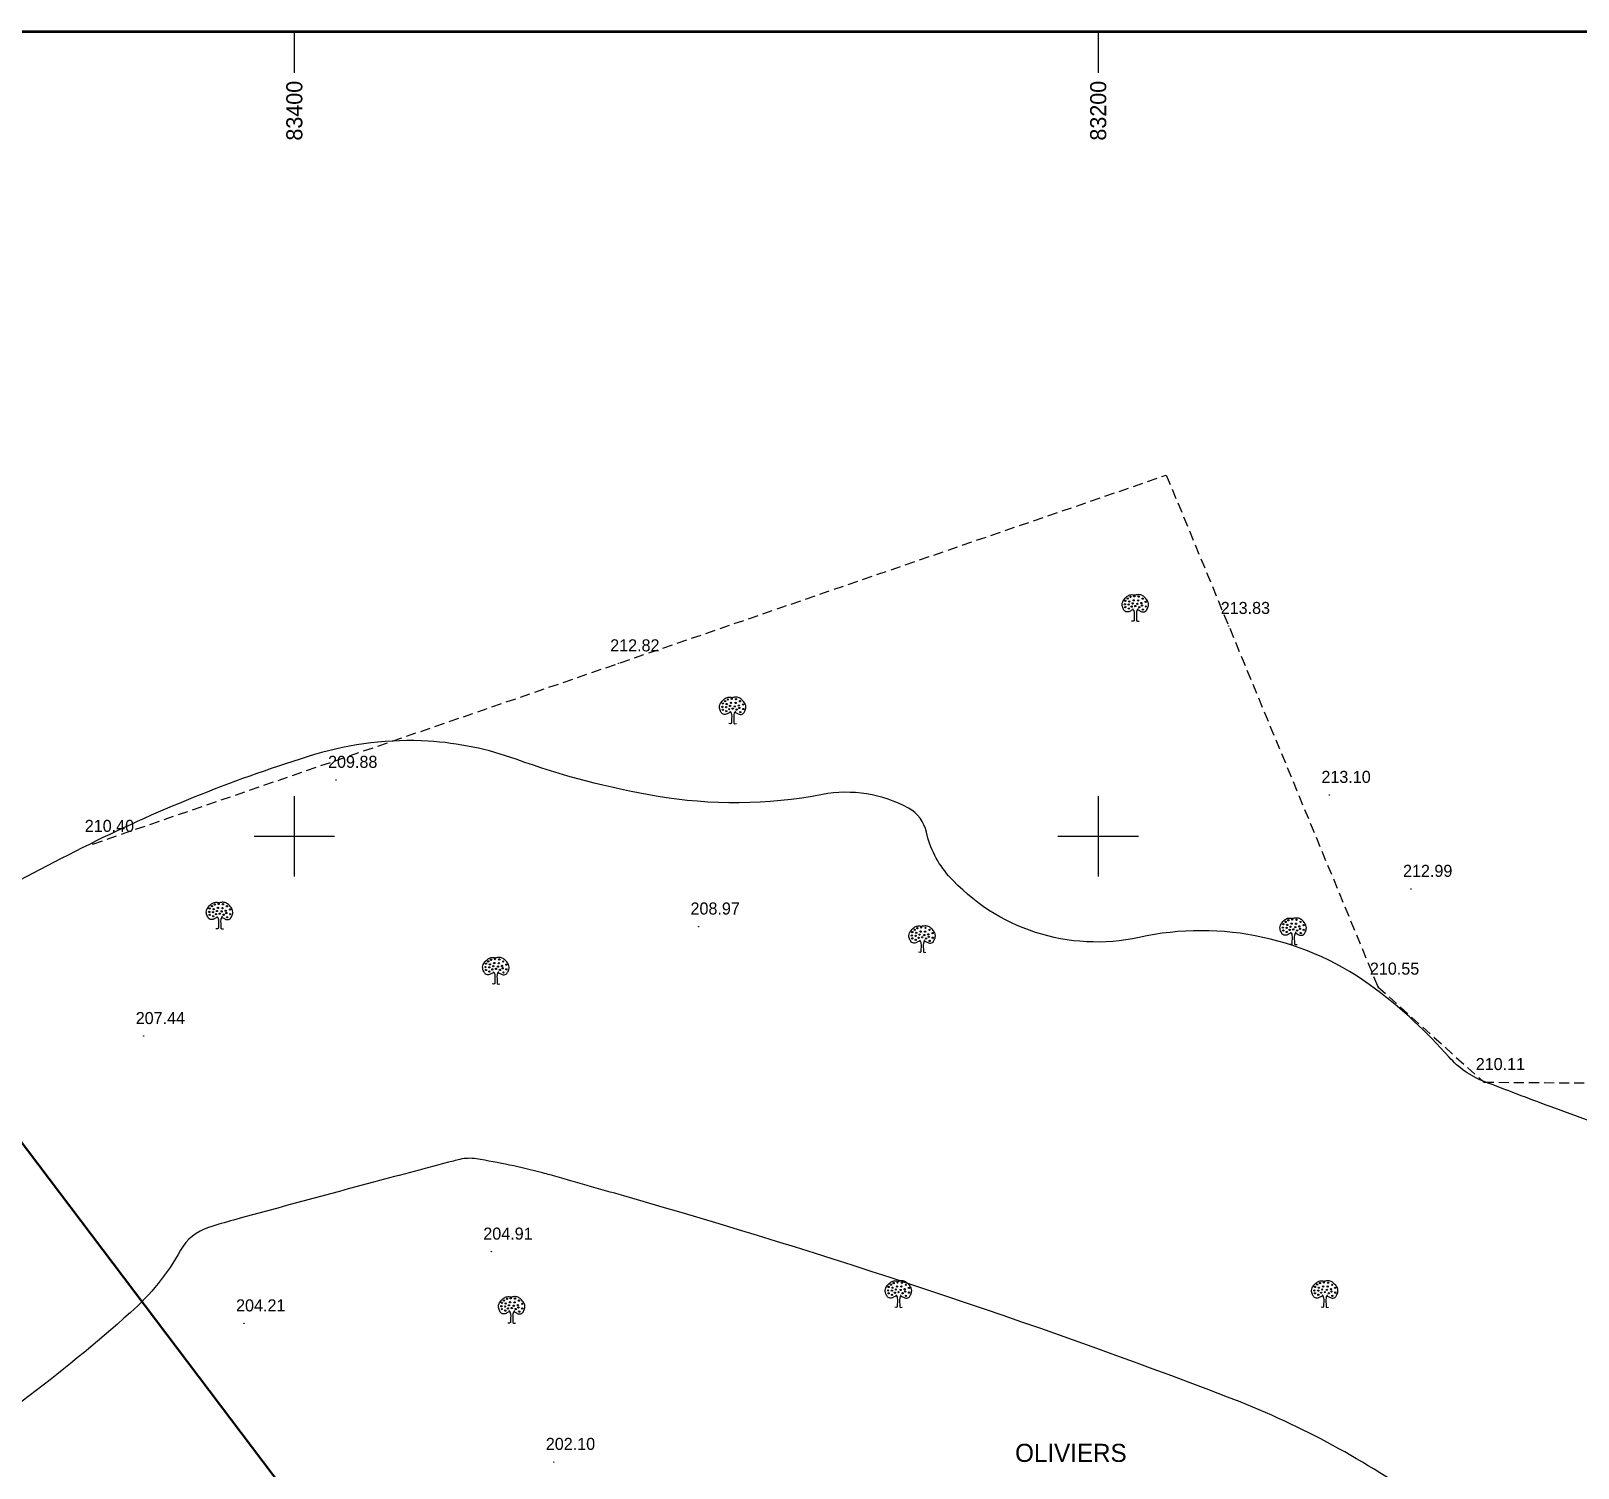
# Model space of a CAD drawing. Extents: x -83928 to -81707, y 15464 to 18601.
# Drawn here: x -83465.5 to -83080.6, y 18242.8 to 18600.4 of the extents above; entities that cross this region are included whole.
import ezdxf
from ezdxf.enums import TextEntityAlignment as Align

# ---------------------------------------------------------------- set-up
doc = ezdxf.new("R2010")
doc.units = 0
doc.header["$MEASUREMENT"] = 0
doc.linetypes.add('INTERROMPU', pattern=[0.75, 0.5, -0.25])
for name, color, linetype in [('ALT', 7, 'Continuous'), ('CarPerim', 7, 'Continuous'), ('Carroyage 1', 7, 'Continuous'), ('CarTexte', 7, 'Continuous'), ('CNiv_1', 1, 'Continuous'), ('CONST', 7, 'Continuous'), ('LIMITE', 40, 'INTERROMPU'), ('POINTS', 3, 'Continuous')]:
    doc.layers.add(name, color=color, linetype=linetype)
doc.layers.add('Work', color=9, linetype='Continuous', lineweight=50)

msp = doc.modelspace()

# ---------------------------------------------------------------- linework, layer by layer
at = {"linetype": 'ByBlock', "extrusion": (0.000932032, -0.005533, 0.999984)}
for centre in [(-83193.33, 18457.12, -162.28), (-83193.2, 18457.99, -162.28), (-83193.2, 18456.4, -162.28), (-83192.63, 18458.55, -162.28), (-83192.38, 18457.06, -162.28), (-83192.22, 18457.81, -162.28), (-83191.94, 18458.96, -162.28), (-83191.64, 18456.55, -162.28), (-83191.41, 18457.35, -162.28), (-83191.15, 18458.11, -162.28), (-83191, 18459.11, -162.28), (-83190.74, 18456.68, -162.28), (-83190.23, 18457.24, -162.28), (-83190.02, 18458.09, -162.28), (-83189.92, 18459.03, -162.28), (-83189.74, 18456.42, -162.28), (-83189.23, 18457.42, -162.28), (-83189.08, 18456.83, -162.28), (-83188.92, 18458.52, -162.28), (-83188.15, 18457.73, -162.28), (-83188.13, 18456.58, -162.28), (-83192.35, 18456.04, -162.28), (-83188.87, 18455.79, -162.28), (-83292.11, 18433.44, -162.28), (-83291.16, 18433.59, -162.28), (-83290.09, 18433.52, -162.28), (-83293.49, 18431.6, -162.28), (-83293.36, 18432.47, -162.28), (-83293.36, 18430.88, -162.28), (-83292.8, 18433.03, -162.28), (-83292.54, 18431.55, -162.28), (-83292.52, 18430.52, -162.28), (-83292.39, 18432.29, -162.28), (-83291.8, 18431.03, -162.28), (-83291.57, 18431.83, -162.28), (-83291.31, 18432.59, -162.28), (-83290.91, 18431.16, -162.28), (-83290.39, 18431.72, -162.28), (-83290.19, 18432.57, -162.28), (-83289.91, 18430.91, -162.28), (-83289.39, 18431.9, -162.28), (-83289.24, 18431.32, -162.28), (-83289.09, 18433, -162.28), (-83289.04, 18430.27, -162.28), (-83288.32, 18432.21, -162.28), (-83288.29, 18431.06, -162.28), (-83421.15, 18380.56, -162.28), (-83421.02, 18381.43, -162.28), (-83421.02, 18379.85, -162.28), (-83420.46, 18381.99, -162.28), (-83420.21, 18380.51, -162.28), (-83420.18, 18379.49, -162.28), (-83420.05, 18381.25, -162.28), (-83419.77, 18382.4, -162.28), (-83419.46, 18380, -162.28), (-83419.23, 18380.79, -162.28), (-83418.98, 18381.56, -162.28), (-83418.82, 18382.56, -162.28), (-83418.57, 18380.13, -162.28), (-83418.05, 18380.69, -162.28), (-83417.85, 18381.53, -162.28), (-83417.75, 18382.48, -162.28), (-83417.57, 18379.87, -162.28), (-83417.06, 18380.87, -162.28), (-83416.9, 18380.28, -162.28), (-83416.75, 18381.97, -162.28), (-83416.7, 18379.23, -162.28), (-83415.98, 18381.18, -162.28), (-83415.95, 18380.02, -162.28), (-83246.22, 18375.55, -162.28), (-83245.66, 18376.12, -162.28), (-83245.25, 18375.37, -162.28), (-83244.97, 18376.53, -162.28), (-83244.17, 18375.68, -162.28), (-83244.02, 18376.68, -162.28), (-83243.05, 18375.66, -162.28), (-83242.95, 18376.6, -162.28), (-83241.95, 18376.09, -162.28), (-83154.04, 18376.65, -162.28), (-83153.91, 18377.52, -162.28), (-83153.91, 18375.94, -162.28), (-83153.35, 18378.08, -162.28), (-83153.09, 18376.6, -162.28), (-83153.07, 18375.58, -162.28), (-83152.94, 18377.34, -162.28), (-83152.66, 18378.49, -162.28), (-83152.35, 18376.09, -162.28), (-83152.12, 18376.88, -162.28), (-83151.86, 18377.65, -162.28), (-83151.71, 18378.65, -162.28), (-83151.45, 18376.22, -162.28), (-83150.94, 18376.78, -162.28), (-83150.74, 18377.62, -162.28), (-83150.63, 18378.57, -162.28), (-83150.46, 18375.96, -162.28), (-83149.94, 18376.96, -162.28), (-83149.79, 18376.37, -162.28), (-83149.64, 18378.06, -162.28), (-83149.58, 18375.32, -162.28), (-83148.87, 18377.27, -162.28), (-83148.84, 18376.11, -162.28), (-83246.35, 18374.68, -162.28), (-83246.22, 18373.97, -162.28), (-83245.4, 18374.63, -162.28), (-83245.38, 18373.61, -162.28), (-83244.66, 18374.12, -162.28), (-83244.43, 18374.91, -162.28), (-83243.76, 18374.25, -162.28), (-83243.25, 18374.81, -162.28), (-83242.77, 18373.99, -162.28), (-83242.25, 18374.99, -162.28), (-83242.1, 18374.4, -162.28), (-83241.9, 18373.35, -162.28), (-83241.18, 18375.3, -162.28), (-83241.15, 18374.15, -162.28), (-83352.28, 18367.7, -162.28), (-83351.72, 18368.26, -162.28), (-83351.03, 18368.67, -162.28), (-83350.23, 18367.83, -162.28), (-83350.08, 18368.82, -162.28), (-83349.11, 18367.8, -162.28), (-83349, 18368.75, -162.28), (-83348.01, 18368.23, -162.28), (-83352.41, 18366.83, -162.28), (-83352.28, 18366.11, -162.28), (-83351.46, 18366.78, -162.28), (-83351.44, 18365.75, -162.28), (-83351.31, 18367.52, -162.28), (-83350.72, 18366.26, -162.28), (-83350.49, 18367.06, -162.28), (-83349.82, 18366.39, -162.28), (-83349.31, 18366.96, -162.28), (-83348.82, 18366.14, -162.28), (-83348.31, 18367.13, -162.28), (-83348.16, 18366.55, -162.28), (-83347.95, 18365.5, -162.28), (-83347.24, 18367.44, -162.28), (-83347.21, 18366.29, -162.28), (-83252.11, 18287.24, -162.28), (-83251.55, 18287.8, -162.28), (-83251.14, 18287.06, -162.28), (-83250.86, 18288.21, -162.28), (-83250.06, 18287.36, -162.28), (-83249.91, 18288.36, -162.28), (-83248.94, 18287.34, -162.28), (-83248.83, 18288.29, -162.28), (-83247.83, 18287.77, -162.28), (-83247.07, 18286.98, -162.28), (-83146.05, 18287.24, -162.28), (-83145.49, 18287.81, -162.28), (-83145.08, 18287.06, -162.28), (-83144.8, 18288.21, -162.28), (-83144, 18287.37, -162.28), (-83143.85, 18288.37, -162.28), (-83142.88, 18287.34, -162.28), (-83142.77, 18288.29, -162.28), (-83141.77, 18287.78, -162.28), (-83141.01, 18286.99, -162.28), (-83348.35, 18283.31, -162.28), (-83347.79, 18283.87, -162.28), (-83347.38, 18283.13, -162.28), (-83347.09, 18284.28, -162.28), (-83346.3, 18283.43, -162.28), (-83346.15, 18284.43, -162.28), (-83345.17, 18283.41, -162.28), (-83345.07, 18284.35, -162.28), (-83344.07, 18283.84, -162.28), (-83343.3, 18283.05, -162.28), (-83252.24, 18286.37, -162.28), (-83252.11, 18285.65, -162.28), (-83251.29, 18286.32, -162.28), (-83251.26, 18285.29, -162.28), (-83250.55, 18285.8, -162.28), (-83250.32, 18286.6, -162.28), (-83249.65, 18285.93, -162.28), (-83249.14, 18286.49, -162.28), (-83248.65, 18285.68, -162.28), (-83248.14, 18286.67, -162.28), (-83247.99, 18286.09, -162.28), (-83247.78, 18285.04, -162.28), (-83247.04, 18285.83, -162.28), (-83146.18, 18286.37, -162.28), (-83146.05, 18285.66, -162.28), (-83145.23, 18286.32, -162.28), (-83145.21, 18285.3, -162.28), (-83144.49, 18285.81, -162.28), (-83144.26, 18286.6, -162.28), (-83143.59, 18285.94, -162.28), (-83143.08, 18286.5, -162.28), (-83142.59, 18285.68, -162.28), (-83142.08, 18286.68, -162.28), (-83141.93, 18286.09, -162.28), (-83141.72, 18285.04, -162.28), (-83140.98, 18285.84, -162.28), (-83348.48, 18282.44, -162.28), (-83348.35, 18281.72, -162.28), (-83347.53, 18282.38, -162.28), (-83347.5, 18281.36, -162.28), (-83346.79, 18281.87, -162.28), (-83346.56, 18282.67, -162.28), (-83345.89, 18282, -162.28), (-83345.38, 18282.56, -162.28), (-83344.89, 18281.75, -162.28), (-83344.38, 18282.74, -162.28), (-83344.23, 18282.15, -162.28), (-83344.02, 18281.11, -162.28), (-83343.28, 18281.9, -162.28)]:
    msp.add_circle(centre, 0.156, dxfattribs=at)
at = {"linetype": 'ByBlock'}
for points in [[(-83191.27, 18456.38, 17.38), (-83191.39, 18456.35, 17.38), (-83191.77, 18456.23, 17.38), (-83192.35, 18455.77, 17.38), (-83193.39, 18455.84, 17.38), (-83193.85, 18456.75, 17.38), (-83194.15, 18457.57, 17.39), (-83193.91, 18458.51, 17.39), (-83193.35, 18459.23, 17.4), (-83192.63, 18459.93, 17.4), (-83191.68, 18460.21, 17.4), (-83191.07, 18460.09, 17.4), (-83190.77, 18460.03, 17.4)], [(-83291.44, 18430.86, 17.33), (-83291.56, 18430.83, 17.33), (-83291.94, 18430.71, 17.33), (-83292.52, 18430.25, 17.33), (-83293.56, 18430.32, 17.33), (-83294.01, 18431.23, 17.33), (-83294.32, 18432.06, 17.34), (-83294.08, 18432.99, 17.34), (-83293.52, 18433.72, 17.35), (-83292.8, 18434.41, 17.35), (-83291.85, 18434.69, 17.35), (-83291.24, 18434.57, 17.35), (-83290.94, 18434.51, 17.35)], [(-83419.1, 18379.82, 17.17), (-83419.22, 18379.79, 17.17), (-83419.6, 18379.67, 17.17), (-83420.18, 18379.22, 17.16), (-83421.22, 18379.29, 17.17), (-83421.67, 18380.2, 17.17), (-83421.98, 18381.02, 17.18), (-83421.74, 18381.96, 17.18), (-83421.18, 18382.68, 17.18), (-83420.46, 18383.37, 17.19), (-83419.51, 18383.66, 17.19), (-83418.9, 18383.53, 17.19), (-83418.6, 18383.47, 17.19)], [(-83244.3, 18373.95, 16.97), (-83244.42, 18373.92, 16.97), (-83244.8, 18373.8, 16.97), (-83245.38, 18373.34, 16.97), (-83246.42, 18373.41, 16.97), (-83246.87, 18374.32, 16.98), (-83247.18, 18375.14, 16.98), (-83246.94, 18376.08, 16.99), (-83246.38, 18376.8, 16.99), (-83245.66, 18377.5, 16.99), (-83244.71, 18377.78, 16.99), (-83244.1, 18377.66, 16.99), (-83243.8, 18377.6, 16.99)], [(-83151.99, 18375.91, 16.9), (-83152.11, 18375.88, 16.9), (-83152.49, 18375.76, 16.9), (-83153.07, 18375.31, 16.89), (-83154.11, 18375.38, 16.9), (-83154.56, 18376.29, 16.9), (-83154.87, 18377.11, 16.91), (-83154.63, 18378.05, 16.91), (-83154.07, 18378.77, 16.91), (-83153.35, 18379.46, 16.92), (-83152.4, 18379.75, 16.92), (-83151.79, 18379.62, 16.92), (-83151.49, 18379.56, 16.92)], [(-83350.36, 18366.09, 17.03), (-83350.48, 18366.06, 17.03), (-83350.86, 18365.94, 17.03), (-83351.43, 18365.48, 17.02), (-83352.48, 18365.55, 17.03), (-83352.93, 18366.46, 17.03), (-83353.24, 18367.29, 17.04), (-83353, 18368.22, 17.04), (-83352.44, 18368.95, 17.04), (-83351.72, 18369.64, 17.05), (-83350.77, 18369.92, 17.05), (-83350.16, 18369.8, 17.05), (-83349.86, 18369.74, 17.05)], [(-83250.19, 18285.63, 16.49), (-83250.31, 18285.6, 16.49), (-83250.69, 18285.48, 16.49), (-83251.26, 18285.02, 16.49), (-83252.31, 18285.09, 16.49), (-83252.76, 18286, 16.49), (-83253.07, 18286.83, 16.5), (-83252.83, 18287.76, 16.5), (-83252.27, 18288.49, 16.51), (-83251.55, 18289.18, 16.51), (-83250.6, 18289.46, 16.51), (-83249.99, 18289.34, 16.51), (-83249.69, 18289.28, 16.51)], [(-83144.13, 18285.64, 16.39), (-83144.25, 18285.61, 16.39), (-83144.63, 18285.49, 16.39), (-83145.2, 18285.03, 16.39), (-83146.25, 18285.1, 16.39), (-83146.7, 18286.01, 16.39), (-83147.01, 18286.83, 16.4), (-83146.77, 18287.77, 16.4), (-83146.21, 18288.49, 16.41), (-83145.49, 18289.19, 16.41), (-83144.54, 18289.47, 16.41), (-83143.93, 18289.35, 16.41), (-83143.63, 18289.29, 16.41)], [(-83346.42, 18281.7, 16.56), (-83346.54, 18281.67, 16.56), (-83346.92, 18281.55, 16.56), (-83347.5, 18281.09, 16.55), (-83348.55, 18281.16, 16.55), (-83349, 18282.07, 16.56), (-83349.3, 18282.9, 16.57), (-83349.06, 18283.83, 16.57), (-83348.5, 18284.56, 16.57), (-83347.79, 18285.25, 16.58), (-83346.84, 18285.53, 16.58), (-83346.22, 18285.41, 16.58), (-83345.92, 18285.35, 16.58)]]:
    msp.add_open_spline(points, degree=3, knots=[0.251632, 0.251632, 0.251632, 0.251632, 0.437955, 0.853553, 1.334497, 1.754172, 2.275549, 2.6296, 3.144963, 3.634468, 4.105014, 4.559575, 4.559575, 4.559575, 4.559575], dxfattribs=at)
for points in [[(-83190.27, 18456.38, 17.38), (-83190.15, 18456.35, 17.38), (-83189.77, 18456.23, 17.38), (-83189.19, 18455.77, 17.37), (-83188.15, 18455.84, 17.37), (-83187.7, 18456.75, 17.38), (-83187.39, 18457.57, 17.38), (-83187.63, 18458.51, 17.39), (-83188.19, 18459.23, 17.39), (-83188.91, 18459.93, 17.4), (-83189.86, 18460.21, 17.4), (-83190.47, 18460.09, 17.4), (-83190.77, 18460.03, 17.4)], [(-83290.44, 18430.86, 17.33), (-83290.32, 18430.83, 17.33), (-83289.94, 18430.71, 17.33), (-83289.36, 18430.25, 17.32), (-83288.32, 18430.32, 17.32), (-83287.86, 18431.23, 17.33), (-83287.56, 18432.06, 17.33), (-83287.8, 18432.99, 17.34), (-83288.36, 18433.72, 17.34), (-83289.08, 18434.41, 17.35), (-83290.03, 18434.69, 17.35), (-83290.64, 18434.57, 17.35), (-83290.94, 18434.51, 17.35)], [(-83418.1, 18379.82, 17.17), (-83417.98, 18379.79, 17.17), (-83417.6, 18379.67, 17.16), (-83417.02, 18379.22, 17.16), (-83415.98, 18379.29, 17.16), (-83415.52, 18380.2, 17.17), (-83415.22, 18381.02, 17.17), (-83415.46, 18381.96, 17.18), (-83416.02, 18382.68, 17.18), (-83416.74, 18383.37, 17.18), (-83417.69, 18383.66, 17.19), (-83418.3, 18383.53, 17.19), (-83418.6, 18383.47, 17.19)], [(-83243.3, 18373.95, 16.97), (-83243.18, 18373.92, 16.97), (-83242.8, 18373.8, 16.97), (-83242.22, 18373.34, 16.97), (-83241.17, 18373.41, 16.97), (-83240.72, 18374.32, 16.97), (-83240.42, 18375.14, 16.97), (-83240.66, 18376.08, 16.98), (-83241.22, 18376.8, 16.98), (-83241.94, 18377.5, 16.99), (-83242.89, 18377.78, 16.99), (-83243.5, 18377.66, 16.99), (-83243.8, 18377.6, 16.99)], [(-83150.99, 18375.91, 16.9), (-83150.87, 18375.88, 16.89), (-83150.49, 18375.76, 16.89), (-83149.91, 18375.31, 16.89), (-83148.86, 18375.38, 16.89), (-83148.41, 18376.29, 16.89), (-83148.11, 18377.11, 16.9), (-83148.35, 18378.05, 16.9), (-83148.91, 18378.77, 16.91), (-83149.63, 18379.46, 16.91), (-83150.58, 18379.75, 16.92), (-83151.19, 18379.62, 16.92), (-83151.49, 18379.56, 16.92)], [(-83349.36, 18366.09, 17.03), (-83349.24, 18366.06, 17.03), (-83348.86, 18365.94, 17.02), (-83348.28, 18365.48, 17.02), (-83347.23, 18365.55, 17.02), (-83346.78, 18366.46, 17.03), (-83346.48, 18367.29, 17.03), (-83346.72, 18368.22, 17.03), (-83347.28, 18368.95, 17.04), (-83348, 18369.64, 17.04), (-83348.95, 18369.92, 17.05), (-83349.56, 18369.8, 17.05), (-83349.86, 18369.74, 17.05)], [(-83249.19, 18285.63, 16.49), (-83249.06, 18285.6, 16.49), (-83248.69, 18285.48, 16.49), (-83248.11, 18285.02, 16.48), (-83247.06, 18285.09, 16.48), (-83246.61, 18286, 16.49), (-83246.31, 18286.83, 16.49), (-83246.55, 18287.77, 16.5), (-83247.11, 18288.49, 16.5), (-83247.82, 18289.18, 16.51), (-83248.77, 18289.46, 16.51), (-83249.39, 18289.34, 16.51), (-83249.69, 18289.28, 16.51)], [(-83143.13, 18285.64, 16.39), (-83143.01, 18285.61, 16.39), (-83142.63, 18285.49, 16.39), (-83142.05, 18285.03, 16.38), (-83141, 18285.1, 16.38), (-83140.55, 18286.01, 16.39), (-83140.25, 18286.83, 16.39), (-83140.49, 18287.77, 16.4), (-83141.05, 18288.49, 16.4), (-83141.77, 18289.19, 16.41), (-83142.72, 18289.47, 16.41), (-83143.33, 18289.35, 16.41), (-83143.63, 18289.29, 16.41)], [(-83345.42, 18281.7, 16.56), (-83345.3, 18281.67, 16.55), (-83344.92, 18281.55, 16.55), (-83344.35, 18281.09, 16.55), (-83343.3, 18281.16, 16.55), (-83342.85, 18282.07, 16.55), (-83342.54, 18282.9, 16.56), (-83342.78, 18283.83, 16.56), (-83343.34, 18284.56, 16.57), (-83344.06, 18285.25, 16.57), (-83345.01, 18285.53, 16.58), (-83345.62, 18285.41, 16.58), (-83345.92, 18285.35, 16.58)]]:
    msp.add_open_spline(points, degree=3, knots=[0.251632, 0.251632, 0.251632, 0.251632, 0.437955, 0.853553, 1.334497, 1.754172, 2.275549, 2.6296, 3.144963, 3.634468, 4.105014, 4.559575, 4.559575, 4.559575, 4.559575])
for points in [[(-83191.45, 18456.66, 17.38), (-83191.25, 18456.38, 17.38), (-83191.07, 18455.86, 17.37), (-83191.07, 18453.79, 17.36), (-83191.07, 18453.66, 17.36), (-83191.71, 18453.56, 17.36)], [(-83190.07, 18456.66, 17.38), (-83190.27, 18456.38, 17.38), (-83190.45, 18455.86, 17.37), (-83190.45, 18453.79, 17.36), (-83190.45, 18453.66, 17.36), (-83189.81, 18453.56, 17.36)], [(-83291.62, 18431.14, 17.33), (-83291.41, 18430.86, 17.33), (-83291.23, 18430.34, 17.33), (-83291.23, 18428.27, 17.32), (-83291.23, 18428.14, 17.31), (-83291.87, 18428.04, 17.31)], [(-83290.23, 18431.14, 17.33), (-83290.44, 18430.86, 17.33), (-83290.62, 18430.34, 17.33), (-83290.62, 18428.27, 17.31), (-83290.62, 18428.14, 17.31), (-83289.98, 18428.04, 17.31)], [(-83419.28, 18380.1, 17.17), (-83419.07, 18379.82, 17.17), (-83418.89, 18379.31, 17.16), (-83418.89, 18377.24, 17.15), (-83418.89, 18377.11, 17.15), (-83419.53, 18377.01, 17.15)], [(-83417.9, 18380.1, 17.17), (-83418.1, 18379.82, 17.17), (-83418.28, 18379.31, 17.16), (-83418.28, 18377.24, 17.15), (-83418.28, 18377.11, 17.15), (-83417.64, 18377.01, 17.15)], [(-83152.17, 18376.19, 16.9), (-83151.96, 18375.91, 16.9), (-83151.78, 18375.4, 16.89), (-83151.78, 18373.33, 16.88), (-83151.78, 18373.2, 16.88), (-83152.42, 18373.1, 16.88)], [(-83150.78, 18376.19, 16.9), (-83150.99, 18375.91, 16.9), (-83151.17, 18375.4, 16.89), (-83151.17, 18373.33, 16.88), (-83151.17, 18373.2, 16.88), (-83150.53, 18373.1, 16.88)], [(-83244.48, 18374.23, 16.97), (-83244.27, 18373.95, 16.97), (-83244.09, 18373.43, 16.97), (-83244.09, 18371.36, 16.96), (-83244.09, 18371.23, 16.96), (-83244.73, 18371.13, 16.96)], [(-83243.09, 18374.23, 16.97), (-83243.3, 18373.95, 16.97), (-83243.48, 18373.43, 16.97), (-83243.48, 18371.36, 16.96), (-83243.48, 18371.23, 16.96), (-83242.84, 18371.13, 16.95)], [(-83350.54, 18366.37, 17.03), (-83350.33, 18366.09, 17.03), (-83350.15, 18365.58, 17.02), (-83350.15, 18363.5, 17.01), (-83350.15, 18363.38, 17.01), (-83350.79, 18363.27, 17.01)], [(-83349.15, 18366.37, 17.03), (-83349.36, 18366.09, 17.03), (-83349.54, 18365.58, 17.02), (-83349.54, 18363.5, 17.01), (-83349.54, 18363.38, 17.01), (-83348.9, 18363.27, 17.01)], [(-83250.36, 18285.91, 16.49), (-83250.16, 18285.63, 16.49), (-83249.98, 18285.12, 16.48), (-83249.98, 18283.04, 16.47), (-83249.98, 18282.92, 16.47), (-83250.62, 18282.81, 16.47)], [(-83248.98, 18285.91, 16.49), (-83249.19, 18285.63, 16.49), (-83249.37, 18285.12, 16.48), (-83249.37, 18283.04, 16.47), (-83249.37, 18282.92, 16.47), (-83248.73, 18282.81, 16.47)], [(-83144.3, 18285.92, 16.39), (-83144.1, 18285.64, 16.39), (-83143.92, 18285.12, 16.39), (-83143.92, 18283.05, 16.37), (-83143.92, 18282.92, 16.37), (-83144.56, 18282.82, 16.37)], [(-83142.92, 18285.92, 16.39), (-83143.13, 18285.64, 16.39), (-83143.31, 18285.12, 16.39), (-83143.31, 18283.05, 16.37), (-83143.31, 18282.92, 16.37), (-83142.67, 18282.82, 16.37)], [(-83346.6, 18281.98, 16.56), (-83346.4, 18281.7, 16.56), (-83346.22, 18281.19, 16.55), (-83346.22, 18279.11, 16.54), (-83346.22, 18278.99, 16.54), (-83346.86, 18278.88, 16.54)], [(-83345.22, 18281.98, 16.56), (-83345.42, 18281.7, 16.56), (-83345.6, 18281.19, 16.55), (-83345.6, 18279.11, 16.54), (-83345.6, 18278.99, 16.54), (-83344.96, 18278.88, 16.54)]]:
    msp.add_spline(points, degree=3, dxfattribs=at)
at = {"layer": 'CarPerim'}
msp.add_line((-81919.74, 18600), (-83887.33, 18600), dxfattribs=at)
at = {"layer": 'Carroyage 1'}
for p, q in [((-83400, 18600), (-83400, 18590)), ((-83200, 18600), (-83200, 18590)), ((-83400, 18410), (-83400, 18390)), ((-83200, 18410), (-83200, 18390)), ((-83410, 18400), (-83390, 18400)), ((-83210, 18400), (-83190, 18400))]:
    msp.add_line(p, q, dxfattribs=at)
at = {"layer": 'CNiv_1', "color": 0}
msp.add_lwpolyline([(-81721.1, 18600.42), (-81721.1, 15464.43), (-83887.33, 15464.43), (-83887.33, 18600.42)], close=True, dxfattribs=at)
at = {"layer": 'CNiv_1', "flags": 128}
for points in [[(-83055, 18320.83, -0.001883), (-83087.52, 18332.75, -0.003701), (-83104, 18339, -0.120026), (-83112.71, 18345.07, 0.050505), (-83131, 18362, 0.218861), (-83189.84, 18374.84, -0.271176), (-83237.2, 18390.2, -0.128423), (-83242.74, 18401.04, 0.216426), (-83247.2, 18407, 0.173995), (-83268.63, 18410.39, -0.089273), (-83310, 18410, -0.044502), (-83344.78, 18419.16, 0.071842), (-83366.67, 18423.67, 0.088996), (-83394.96, 18420.32, 0.041775), (-83451, 18398, 0.020161), (-83506.14, 18367.68, 0.06299)], [(-83039.25, 18180.75, -0.049722), (-83093.89, 18205.89, -0.144203), (-83106.24, 18219.05, 0.12282), (-83120, 18235, 0.062668), (-83167.82, 18260.47, 0.021378), (-83318, 18310.5, 0.000532), (-83336.34, 18315.73, 0.005125), (-83338.25, 18316.25, 0.023648), (-83354.68, 18319.73, 0.097153), (-83358.8, 18319.6, 0.008113), (-83360.4, 18319.2, 0.000659), (-83380, 18314, 0.001682), (-83415.1, 18304.5, 0.009419), (-83421.33, 18302.67, 0.191444), (-83428.31, 18296.99, -0.084202), (-83440.75, 18281.5, -0.039727), (-83496.27, 18239.6, 0.035543)]]:
    msp.add_lwpolyline(points, format="xyb", dxfattribs=at)
at = {"layer": 'LIMITE', "linetype": 'INTERROMPU', "ltscale": 5, "extrusion": (0.000932032, -0.005533, 0.999984)}
for p, q in [((-83450.13, 18398.08, 215.44), (-83183.05, 18489.88, 215.71)), ((-83183.05, 18489.88, 215.71), (-83130.4, 18362.56, 214.01)), ((-83130.4, 18362.56, 214.01), (-83104.07, 18338.82, 213.65)), ((-83104.07, 18338.82, 213.65), (-83041.8, 18338.32, 213.44))]:
    msp.add_line(p, q, dxfattribs=at)
at = {"layer": 'POINTS', "extrusion": (0.002059, -0.012217, 0.999923)}
for centre in [(-83167.78, 18451.48, -182.42), (-83319.68, 18442.17, -182.42), (-83389.87, 18413.18, -182.42), (-83142.73, 18409.44, -182.42), (-83450.4, 18397.24, -182.42), (-83122.42, 18386.05, -182.42), (-83299.69, 18376.67, -182.42), (-83130.66, 18361.71, -182.42), (-83437.72, 18349.42, -182.42), (-83104.33, 18337.97, -182.42), (-83351.24, 18295.77, -182.42), (-83412.75, 18277.91, -182.42), (-83335.69, 18243.44, -182.42)]:
    msp.add_circle(centre, 0.05, dxfattribs=at)
at = {"layer": 'Work'}
msp.add_line((-83676.85, 18600, 207.83), (-83175.03, 17936.75, 207.83), dxfattribs=at)

# ---------------------------------------------------------------- texts
at = {"layer": 'ALT', "extrusion": (0.002059, -0.012217, 0.999923)}
for s, p in [('213.83', (-83169.78, 18454.48, -182.42)), ('212.82', (-83321.68, 18445.17, -182.42)), ('209.88', (-83391.87, 18416.18, -182.42)), ('213.10', (-83144.73, 18412.44, -182.42)), ('210.40', (-83452.4, 18400.24, -182.42)), ('212.99', (-83124.42, 18389.05, -182.42)), ('208.97', (-83301.69, 18379.68, -182.42)), ('210.55', (-83132.66, 18364.71, -182.42)), ('207.44', (-83439.72, 18352.42, -182.42)), ('210.11', (-83106.33, 18340.97, -182.42)), ('204.91', (-83353.24, 18298.77, -182.42)), ('204.21', (-83414.75, 18280.91, -182.42)), ('202.10', (-83337.69, 18246.44, -182.42))]:
    msp.add_text(s, height=3, rotation=359.9958, dxfattribs=at).set_placement(p)
at = {"layer": 'CarTexte'}
for s, p in [('83400', (-83400, 18588)), ('83200', (-83200, 18588))]:
    msp.add_text(s, height=4, rotation=90, dxfattribs=at).set_placement(p, align=Align.MIDDLE_RIGHT)
at = {"layer": 'CONST', "linetype": 'ByBlock', "extrusion": (0.000932032, -0.005533, 0.999984)}
msp.add_text('OLIVIERS', height=4.5, rotation=0.0032, dxfattribs=at).set_placement((-83220.65, 18243.7, -162.28))

doc.saveas('drawing.dxf')
